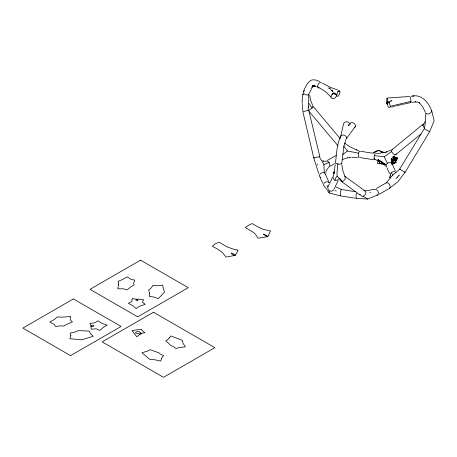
<?xml version="1.0" encoding="UTF-8"?>
<svg xmlns="http://www.w3.org/2000/svg" width="457" height="457" viewBox="0 0 457 457"><rect width="100%" height="100%" fill="white"/><g stroke="black" fill="none" stroke-linecap="round" stroke-linejoin="round"><path stroke-width="0.69" d="M386.999 102.996L387.079 98.049L387.039 104.213L386.999 102.996L389.084 102.619M314.399 157.968L313.742 157.922L302.9 111.771L308.115 110.348C308.412 105.081 309.2 100.037 308.446 94.725L309.343 93.125M332.376 93.736L332.365 94.262L332.513 93.988M339.979 137.957L338.26 142.807L336.998 149.25L335.467 162.869L335.918 163.497L339.003 164.166L341.71 163.852L343.835 146.617L345.743 140.505M341.71 163.852L341.596 163.475M312.697 106.23L313.016 106.721L312.062 108.092L308.549 110.525M391.141 159.933L391.198 159.424A3.068 2.108 -58.5 0 1 391.392 158.739L391.706 158.065M409.638 96.496L410.197 96.884L410.946 100.209L410.946 102.128L410.5 102.585L410.197 102.168M390.307 174.962L389.804 177.922L390.141 176.436M424.279 128.663L399.692 169.079L404.679 172.26L405.073 172.38L429.609 131.759L424.279 128.663L425.096 124.538L425.827 113.233L426.387 113.759C428.472 114.598 431.014 113.29 431.671 111.177L431.637 110.388L431.071 109.863M335.249 164.76L333.57 174.677M303.02 94.165L302.945 94.73L303.077 93.811M336.74 95.073L337.757 91.64L338.334 90.806L339.42 90.543L339.928 91.823L339.785 92.931L338.917 95.262L337.757 96.444L336.883 95.89L336.74 95.073L333.267 93.382M304.042 91.411L304.134 90.857M359.796 151.238L358.899 152.175L358.397 154.369L358.419 157.259L358.979 157.037M375.534 153.718L374.969 153.94L374.34 155.654L374.037 159.076L374.397 159.859M378.35 159.693L377.511 163.56L382.435 163.497L384.754 163.92M325.772 173.146L325.91 172.415M387.045 103.088L387.193 102.277L388.084 101.711L389.278 102.882L390.324 106.31L389.804 107.595L388.684 107.338L388.084 106.515L387.045 103.088L389.598 102.614M328.789 185.862L328 186.736L327.738 187.878L328.52 190.203L329.434 190.997L329.074 192.94L340.425 195.882L355.18 198.207M318.98 88.155L317.729 87.43C317.158 85.442 318.643 82.888 320.654 82.397L321.385 82.58M302.968 94.382L302.231 97.975L302.174 103.488M330.965 96.953C331.131 94.559 334.484 91.908 336.369 94.262L336.626 95.142C336.455 97.53 333.102 100.186 331.222 97.827L330.965 96.953L325.515 91.743L317.518 86.59M340.728 137.854L340.516 137.1L343.693 123.299L345.458 121.853L347.811 121.842L349.576 123.276L349.702 124.607M339.128 178.618L337.375 180.207L334.958 180.292L335.764 177.79L337.112 176.316L337.02 172.049L337.797 164.052L338.1 164.08M349.942 124.447L350.907 122.762C353.107 121.699 355.306 124.121 355.575 126.183L354.689 127.68M340.516 137.1L340.796 136.186C342.499 133.712 346.452 135.398 346.754 138.083L345.76 139.728M424.05 127.6L422.868 125.561L423.182 124.087L391.792 149.919L391.643 151.513L392.157 152.535L393.865 154.329L395.528 154.803L420.926 134.004M396.065 154.403L396.316 153.712M393.888 156.3L393.357 158.373L393.928 159.79L391.375 161.053M309.646 92.622L312.594 86.487L311.891 87.213L313.228 85.865L313.982 85.688L312.28 86.087L313.81 85.733L312.868 85.516L315.05 86.025L314.159 85.813M303.951 90.183C305.659 86.562 307.361 82.62 310.811 80.318C313.799 79.17 317.004 80.112 319.672 81.637M356.871 192.226L355.974 195.07L356.163 198.361L367.754 199.041L378.259 194.653C379.333 185.051 368.856 191.957 363.938 190.569M328.646 185.411L329.286 184.091M330.251 182.109L332.502 177.482M334.09 189.009L334.758 187.627M335.432 186.239L338.123 180.698M425.084 121.716L422.868 125.561M382.863 152.792L384.206 152.724M346.754 138.083L355.575 126.183M333.844 175.22L333.142 176.162L332.987 177.327L333.976 179.578L334.958 180.292M380.333 153.472L382.046 151.558L384.571 152.621M399.692 169.199L392.637 175.317L386.074 183.068M404.576 171.866L405.068 172.26L397.756 181.886L389.301 188.461L389.85 188.021C390.866 185.805 389.021 182.8 386.622 182.629M327.955 168.296L326.926 169.661A24.632 15.247 33.7 0 0 326.252 170.815A24.889 15.515 25.9 0 0 325.904 171.769M392.152 164L391.712 163.149C389.547 161.464 385.662 163.263 386.216 166.177L386.656 167.028M395.859 172.26C393.694 170.575 389.81 172.375 390.364 175.288M333.753 189.706L331.856 191.129L329.434 190.997M328.423 167.776L328.909 167.262M304.219 90.303L303.579 90.977C302.374 93.754 306.144 95.793 308.446 94.725M391.449 162.349L394.557 159.247L393.626 156.78M395.859 178.778L397.487 177.088M398.733 175.802L399.578 174.945M312.559 86.539L313.262 85.83L312.28 86.087M391.266 161.504L393.226 159.899L396.967 157.893L393.106 156.654M308.258 107.309L308.846 106.749M308.218 107.269L308.783 106.732M341.63 189.815L341.425 189.489L341.133 189.746L340.237 192.586L340.425 195.882M356.163 198.361L356.46 198.11M358.602 153.175L347.457 150.993L342.687 154.603M308.801 110.491L319.803 156.545L313.742 157.922M332.827 93.811L331.873 94.536M372.901 152.986L375.38 151.37L378.647 150.233L382.56 152.718M390.804 101.391L391.9 100.511M374.34 155.654L384.194 156.78L391.643 151.513M391.792 149.919L392.329 149.525M373.575 153.244L374.414 152.689A26.472 15.281 0 0 1 377.122 151.216L379.093 150.336L379.561 150.639A91.657 52.921 0 0 0 381.007 151.547L381.995 152.147A93.045 53.72 0 0 0 383 152.741M385.422 152.512L386.816 151.673M327.418 160.413L336.106 155.437M330.371 166.08L334.718 163.595M376.482 188.433L385.897 183.046M379.161 194.265L388.581 188.878M374.763 158.676L374.283 158.95L378.79 161.315L379.881 163.343L383.343 162.903M360.333 194.893L361.973 196.23L363.041 196.299L365.006 194.945L365.874 192.705L365.577 191.66L363.938 190.323M328.994 166.748L329.646 166.497L329.965 165.765L329.149 162.515L323.876 164.474L319.14 156.5M391.626 160.995L396.933 158.83L394.979 157.025L394.688 155.66M390.746 150.164L387.09 151.593M360.333 194.556L360.236 194.596A3.068 0.514 0.7 0 1 359.825 194.693L359.453 194.762M339.58 178.687L340.385 180.681L342.316 181.452L343.396 181.063L345.081 179.235L345.206 177.008M342.179 159.556L344.846 158.653M386.645 151.941L385.571 152.244M345.366 158.476L347.423 157.933M393.403 106.652L394.614 106.321M391.323 100.848L388.753 101.511M392.803 106.818L391.603 107.138M391.341 161.504L394.305 160.613L391.883 159.007M395.836 105.995L397.087 105.676M390.324 106.31L411.02 101.334M397.721 105.516L399.669 105.053M410.066 102.734L405.165 103.842M400.338 104.899L401.697 104.596M402.383 104.447L404.468 103.996M392.529 163.743L394.899 163.263L391.369 161.172M326.098 161.087C325.287 161.732 322.185 160.658 323.345 161.144L322.688 160.641M412.031 102.328L415.79 101.871L415.333 101.871L417.607 102.1L419.709 103.025L419.258 102.579L422.771 106.978L425.45 112.422M411.209 96.296C420.594 93.582 427.901 101.448 431.117 109.452M391.9 163.795L394.317 163.52L391.432 161.338M379.664 153.215L376.379 153.501M308.115 110.348L308.978 110.343M391.569 159.15L392.563 159.059L391.94 158.585M391.592 163L396.442 162.452L394.437 159.533L393.277 156.488M387.787 98.004L408.929 96.536M370.621 192.665L369.902 192.711M352.016 157.419L357.431 157.374M413.145 96.079L412.785 96.096L413.939 96.044M382.64 162.606L381.669 162.572L377.939 159.573M382.206 162.024L380.989 161.944L380.852 161.361M376.922 195.002L377.711 195.093M360.533 151.273L372.335 153.135M359.648 157.534L373.415 159.704M342.413 189.644L355.198 191.66M329.463 88.018L330.108 88.132M325.418 174.368L324.281 172.803C321.848 171.838 318.186 174.317 319.843 176.985L320.597 177.63L320.488 177.15M330.108 183.268L328.429 181.915C325.995 180.943 322.334 183.428 323.99 186.096L325.555 187.77M326.624 160.984L328.354 161.681L329.149 162.515M312.868 85.516L316.398 86.819M393.328 157.008L397.333 157.825L394.734 163.298L391.375 161.949M313.731 85.716L315.05 86.025M391.706 164.16L392.957 164.469L394.157 160.99L395.876 159.099L392.563 157.528M399.692 169.079L400.086 169.204M339.928 91.823L338.083 91.223M337.563 89.943L330.931 87.555M330.342 87.373L322.391 83.163M385.188 164.697L379.424 163.669L379.527 161.07A40.787 23.547 0 0 0 379.504 160.304M350.69 147.177L358.974 150.89M341.425 189.489L335.301 186.719M336.283 191.015L335.015 190.478M356.26 149.833L356.66 149.993M379.024 160.281L379.567 160.521M377.95 159.796L378.487 160.041M363.041 196.299L367.754 199.041M380.093 160.773L380.612 161.03M331.868 90.623L332.827 91.549M336.626 95.142L334.524 93.725M391.552 162.178L394.385 163.52L396.956 159.51L397.407 158.088L394.054 157.357A101.603 58.656 0 0 1 392.729 157.002M381.589 161.595L385.131 164.766M346.583 144.549L348.617 145.926A40.336 40.045 40.3 0 0 350.142 146.914M337.112 176.316L340.316 178.95L342.316 181.452M334.216 92.525L333.519 92.017M344.601 176.105L363.618 189.906M341.676 181.618L355.866 191.963M357.151 192.905L359.733 194.785M346.08 144.184L344.584 143.07M383.029 163.749L384.708 165.16M328.429 181.915L329.183 182.56M327.143 185.936L327.486 186.245M385.36 165.771L385.679 166.085M308.995 103.413L312.062 108.092M309.326 111.759L337.946 145.72M313.028 106.321L340.237 138.625M343.681 146.137L347.457 150.993M325.824 188.118L326.624 189.198M348.542 124.932L348.874 125.372M384.794 163.857L385.491 165.028M329.269 88.612L328.806 87.933L330.799 89.366L332.445 91.446M383.966 163.423L384.828 164.977M327.132 189.992L329.074 192.94M348.617 124.984L348.897 125.424M392.637 175.317L391.489 172.34M429.609 131.759L434.15 120.825L431.637 110.388M348.72 125.012L348.954 125.458M387.342 163.229L384.194 156.78M392.672 165.137L395.265 170.832M386.993 167.885L389.581 173.58M325.55 174.585L328.4 180.852M320.363 178.127L322.693 183.251M312.662 105.476L310.703 100.409L309.623 95.01M345.046 176.602L342.927 171.015L341.887 164.937M317.112 163.954L317.461 164.983M313.942 158.556L318.7 173.54M332.359 90.349L332.542 91.72M302.751 105.721L302.534 104.31M302.488 106.27L302.837 111.097M324.281 172.803L323.876 164.474M327.046 185.828A40.187 0.388 38.5 0 1 327.418 186.153M349.508 157.631A25.706 22.576 13.2 0 1 351.09 157.448M347.406 157.882A23.753 19.8 9.2 0 1 349.474 157.499M397.396 177.105A44.649 6.507 -44 0 1 398.653 175.814M70.327 316.598L70.492 320.117L72.446 321.922L66.596 324.344L63.917 326.104L61.449 325.795L55.394 326.435L54.297 324.407L49.796 322.042L54.143 319.597L57.485 316.884L61.249 317.169L70.327 316.598M149.513 293.868L149.41 296.462L153.055 296.839L158.351 298.621L164.543 292.046L163.235 288.344L162.726 285.174L156.671 285.716L153.044 285.305L151.204 287.904A21.239 12.265 0 0 1 150.393 288.778L148.634 289.995L149.456 292.703A40.782 23.547 0 0 1 149.513 293.868M132.033 299.272L131.93 301.426L128.377 303.322L132.993 305.693L136.077 308.555L139.414 306.339A10.968 6.329 0 0 1 141.099 305.647L145.252 304.402L142.384 302.168L143.418 300.118L143.321 299.415L137.614 299.152L135.775 300.043L136.609 300.74L137.368 300.752L138.185 300.152L136.694 299.175L132.439 298.61L132.033 299.272M140.465 332.976L140.031 334.158L136.832 336.855L132.107 330.537L141.499 329.217L142.453 330.857L144.955 332.747L143.047 332.953L141.436 333.679L140.607 333.599L140.802 333.147L141.447 333.684L140.465 334.147L135.552 333.05L135.832 332.25L137.825 331.262L139.619 331.873L140.465 332.976M90.932 326.549L91.263 329.211L96.084 328.794L99.934 330.468L103.042 327.48L107.241 325.167L102.231 323.413A12.956 7.483 0 0 1 100.717 322.591L98.072 320.785L94.765 322.825L89.92 323.345C90.269 324.99 91.48 327.138 93.491 326.407L93.988 325.63L92.908 325.058L91.703 325.333L90.932 326.549M70.864 335.215L69.881 338.711L81.78 339.802L93.199 336.272L90.149 333.199L89.521 331.097L78.313 330.611L76.222 331.633A19.474 11.242 0 0 1 74.702 332.096L70.172 333.119L70.864 335.215M118.643 284.448L117.746 288.767L123.841 288.841L126.983 289.961L131.148 286.573L134.158 284.997L133.587 283.574L134.695 280.084L131.17 279.461L127.046 276.879L122.807 279.393L118.157 281.358L118.717 282.997A29.208 16.863 0 0 1 118.643 284.448M334.158 172.426L333.878 173.563L334.335 171.649L333.998 173.186L334.158 172.426M161.704 358.288L160.744 361.087L155.037 359.802L149.456 359.185L141.927 352.73L147.44 351.159L150.147 349.714L158.813 352.81L160.356 354.141L163.663 355.712L162.349 356.917L161.704 358.288M237.966 250.139L237.143 252.264L234.938 255.572C228.609 253.132 231.362 251.658 235.458 255.32L226.044 257.08L222.405 252.504L217.663 249.174A60.518 34.938 0 0 0 216.075 248.265L212.265 246.329L215.024 243.901L219.206 242.284L226.963 246.831L232.619 248.871A101.665 58.696 0 0 0 234.607 249.408L237.966 250.139M268.156 235.818L267.933 236.503L266.899 236.229L264.877 235.355L263.455 234.155L265.546 234.955L267.516 236.732L258.028 238.188L255.52 234.361A18.177 10.494 0 0 0 254.486 233.293L253.692 232.613A23.678 13.67 0 0 0 252.327 231.665L245.232 227.58L247.614 225.901A26.472 15.281 0 0 1 250.322 224.421L252.287 223.542L252.761 223.85A91.72 52.955 0 0 0 254.206 224.758L255.195 225.352A93.022 53.709 0 0 0 256.708 226.238L262.684 229.163L270.533 231.036L268.156 235.818M169.29 337.866L167.565 339.728L165.742 340.688L171.084 345.703L173.414 346.577L176.094 348.508L179.367 347.526L185.399 346.846L183.2 343.544L182.172 340.316L171.009 335.946L169.29 337.866M73.388 298.924L22.85 328.103L70.538 355.637L121.076 326.458L73.388 298.924M140.556 260.147L90.018 289.327L137.706 316.855L188.244 287.676L140.556 260.147M153.489 312.24L102.157 341.876L163.52 377.305L214.853 347.668L153.489 312.24"/></g></svg>
